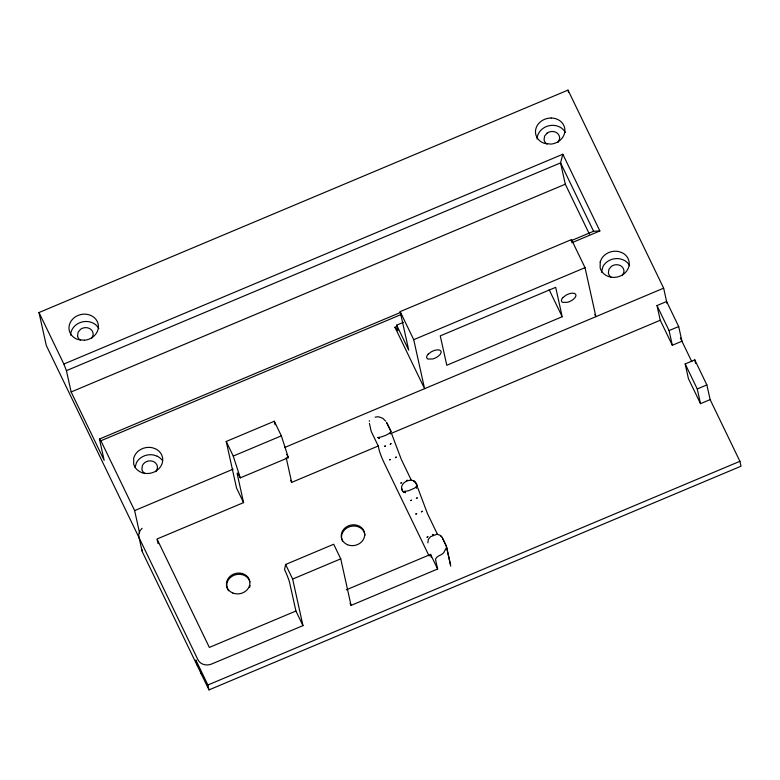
<?xml version="1.0" encoding="UTF-8"?>
<svg xmlns="http://www.w3.org/2000/svg" width="780" height="780" viewBox="0 0 780 780"><rect width="100%" height="100%" fill="white"/><g stroke="black" fill="none" stroke-linecap="round" stroke-linejoin="round"><path stroke-width="1.17" d="M417.076 485.803L417.066 486.681L417.095 485.716L414.677 488.095L408.652 490.708L403.162 491.615L403.933 492.2L403.162 491.615M390.458 432.364L390.341 433.953L390.916 431.515M416.578 486.642L416.51 488.163L416.627 486.574M414.833 481.825L417.076 485.511C414.843 474.64 396.708 482.586 402.831 491.498L401.729 488.475M441.002 536.026L441.909 537.118L440.047 535.226L436.966 534.251L430.609 536.659L428.317 539.35L427.908 542.851M135.067 467.366L136.559 462.442A14.82 13.016 -12.5 0 1 154.021 455.101L157.15 456.183M601.419 272.23L603.057 266.302A14.82 13.016 -12.5 0 1 620.519 258.96L623.649 260.032A14.82 13.016 -12.5 0 1 629.635 265.726M446.521 547.453L443.781 552.591A10.481 9.204 -12.5 0 1 439.861 555.341A5.245 2.457 -25.8 0 0 435.591 559.816L437.629 569L351.058 605.397L350.054 603.31M351.058 605.397L340.743 558.85L333.694 544.255L285.607 564.476L284.564 569.615A10.481 1.014 67.2 0 1 289.673 582.855L295.922 611.023L302.971 625.618L211.595 664.033A10.481 9.204 -12.5 0 1 197.945 659.743L46.303 345.491L39 312.536L568.015 90.1L663.643 288.171L667.036 303.469M39 312.536L63.862 364.036L562.828 154.235L560.567 162.883L565.295 184.197L589.407 234.127M91.553 338.481L93.083 335.078A7.868 6.913 -12.5 0 0 89.212 328.36A7.868 6.913 -12.5 0 0 80.535 329.316L78.088 332.299L77.571 335.887M155.873 471.695L157.404 468.302A7.868 6.913 -12.5 0 0 152.617 461.233A7.868 6.913 -12.5 0 0 143.422 463.885L142.409 465.523L141.901 469.111A7.868 6.913 -12.5 0 0 144.895 473.567M558.051 142.331L559.582 138.928A7.868 6.913 -12.5 0 0 555.711 132.21A7.868 6.913 -12.5 0 0 547.033 133.166M622.372 275.555L623.902 272.152A7.868 6.913 -12.5 0 0 620.032 265.434A7.868 6.913 -12.5 0 0 611.354 266.389L608.907 269.373L608.4 272.961A7.868 6.913 -12.5 0 0 611.393 277.417M390.409 432.432C387.299 435.386 379.353 437.824 377.588 437.482M547.033 133.175L544.586 136.149L544.069 139.737A7.868 6.913 -12.5 0 0 547.072 144.193M400.423 312.488L99.44 439.033L104.159 460.346L71.146 391.969L66.417 370.656L560.567 162.883L593.59 231.26L599.869 230.958L562.828 154.235M71.146 391.969L565.295 184.197M403.367 322.345L396.649 325.162L408.73 350.181L400.179 311.62L571.477 239.596L585.019 267.657L595.891 316.651L594.828 314.457M571.126 240.708L593.59 231.26M99.44 439.033L100.903 440.758L401.407 314.408M571.837 242.746L599.869 230.958M400.179 311.62L413.722 339.68L424.583 388.674L394.933 327.259L397.176 326.323M413.722 339.68L585.019 267.657M243.575 502.613L236.535 488.017L226.21 441.47L274.306 421.249L281.356 435.844L288.366 457.655L240.269 477.877A10.481 1.014 67.2 0 0 237.334 474.435L243.575 502.613L157.014 539.009L209.352 647.419L295.922 611.023M562.195 316.729L446.774 365.264L440.261 335.868L555.682 287.332L562.195 316.729L549.169 289.75M240.269 477.877L233.259 456.066L281.356 435.844M139.581 532.954L134.628 510.598L233.142 469.17M284.642 447.515L663.643 288.171M656.984 305.565L666.608 301.519L678.688 326.537L681.944 341.231L672.321 345.277L660.25 320.258L656.984 305.565L669.065 330.584L672.321 345.277M391.423 433.29L660.25 320.258M290.667 480.305L291.671 482.391L378.241 445.994L371.192 431.398L369.408 423.355M669.065 330.584L678.688 326.537M710.131 399.613L700.508 403.66L688.428 378.641L685.172 363.938L694.795 359.892L706.865 384.91L710.131 399.613L739.918 461.302L741 466.206L208.991 689.9L142.555 552.298A10.481 9.204 -12.5 0 1 141.755 549.198M700.508 403.66L697.252 388.957L706.865 384.91M302.971 625.618L292.646 579.072L340.743 558.85M346.232 589.865L430.579 554.404L437.629 569M208.991 689.9L207.899 684.996L739.918 461.302M142.038 472.69L145.304 473.431M378.3 437.482L379.343 438.575L378.407 437.473M404.469 491.692L405.522 492.784L404.586 491.683M394.933 327.259L397.878 330.7L396.649 325.162M385.759 421.18L382.775 418.285L378.768 416.832A10.481 9.204 -12.5 0 0 375.151 417.163M386.617 422.506L390.897 431.301M411.197 479.924L401.339 459.508L391.579 433.612M437.365 534.125L427.508 513.708L417.758 487.822M386.929 423.072L390.887 431.203M442.328 537.82L446.374 546.195L450.499 564.779M680.365 337.974L691.811 361.676M685.172 363.938L697.252 388.957M226.21 441.47L233.259 456.066M285.607 564.476L292.646 579.072M100.903 440.758L134.628 510.598M207.899 684.996L195.819 659.977L196.911 664.882M442.523 538.142L446.306 546.039M63.862 364.036L66.417 370.656M413.868 481.016L414.122 481.757L414.005 481.133M694.795 359.892L695.545 363.285M568.015 90.1L568.542 92.459M571.477 239.596L571.993 241.936M430.579 554.404L431.194 557.164M378.241 445.994L379.051 449.67A10.481 1.014 67.2 0 0 384.169 462.901L428.454 554.639A10.481 1.014 67.2 0 0 429.136 556.013M286.211 457.743L291.671 482.391M274.306 421.249L275.077 424.739M157.219 539.926L157.618 541.768M139.016 537.313L141.999 550.787M446.374 546.195L450.762 566.143M158.077 543.66A10.481 1.014 67.2 0 1 157.823 542.685M139.561 538.824A10.481 9.204 -12.5 0 1 142.106 528.323M369.262 421.249A5.245 2.457 -25.8 0 1 369.525 420.712M201.776 674.602A10.481 9.204 -12.5 0 1 200.938 673.218M342.41 540.998A11.797 10.354 -12.5 0 1 350.649 526.412A11.797 10.354 -12.5 0 1 364.952 535.382M250.078 585.458A11.797 10.354 -12.5 0 1 249.649 587.252M228.579 590.821A11.797 10.354 -12.5 0 1 233.912 575.328A11.797 10.354 -12.5 0 1 249.893 581.861M286.66 454.409A10.481 1.014 67.2 0 1 287.177 455.315M287.752 456.417A10.481 1.014 67.2 0 1 288.366 457.655M145.314 473.411A14.8 12.997 -12.5 0 0 161.801 464.373A14.8 12.997 -12.5 0 0 155.522 448.831L152.393 447.749A14.8 12.997 -12.5 0 0 134.95 455.091L133.721 457.997L133.653 464.032A14.8 12.997 -12.5 0 0 142.077 472.68M157.16 456.183A14.82 13.016 -12.5 0 1 162.055 460.132M80.574 340.343A7.868 6.913 -12.5 0 1 77.561 335.897M70.6 335.156A14.82 13.016 -12.5 0 1 82.378 321.906A14.82 13.016 -12.5 0 1 98.826 328.633M551.177 118.043A14.771 12.968 -12.5 0 0 537.108 125.755A14.81 13.006 -12.5 0 0 535.831 134.657A14.771 12.968 -12.5 0 0 544.216 143.315L550.885 144.105A14.752 12.948 -12.5 0 0 560.186 140.195A14.81 13.006 -12.5 0 0 564.096 126.068A14.81 13.006 -12.5 0 0 551.216 117.994M537.098 139.006A14.82 13.016 -12.5 0 1 548.876 125.765A14.82 13.016 -12.5 0 1 565.325 132.483M600.22 261.856L600.151 267.881A14.8 12.997 -12.5 0 0 608.566 276.539L611.803 277.29A14.8 12.997 -12.5 0 0 626.73 271.001L628.3 268.232A14.8 12.997 -12.5 0 0 622.021 252.691L618.891 251.608A14.8 12.997 -12.5 0 0 601.448 258.94L600.22 261.856M428.22 354.149L427.245 355.397A7.868 3.685 -25.8 0 0 428.054 359.073L432.812 358.946A7.868 3.685 -25.8 0 0 441.11 351.575A7.868 3.685 -25.8 0 0 431.243 351.848L428.22 354.149M563.014 297.482L562.039 298.721A7.868 3.685 -25.8 0 0 562.848 302.396L567.606 302.269A7.868 3.685 -25.8 0 0 575.913 294.898A7.868 3.685 -25.8 0 0 566.036 295.171L563.014 297.482M390.975 443.615L390.273 444.298L390.975 443.615M417.154 497.815L416.442 498.508L417.154 497.815M396.172 457.099L395.411 457.616L396.172 457.099M422.341 511.3L421.59 511.826L422.341 511.3M401.671 482.566L400.91 483.064L401.671 482.566M427.849 536.767L427.089 537.274L427.849 536.767M390.536 459.469L389.688 459.82L390.536 459.469M416.705 513.679L415.867 514.03L416.705 513.679M385.359 446.023L384.501 446.335L385.359 446.023M411.528 500.224L410.67 500.546L411.528 500.224M407.394 480.344L406.487 480.538L407.394 480.344M433.563 534.553L432.705 534.836L433.563 534.553M84.386 340.246L77.717 339.466A14.81 13.006 -12.5 0 1 71.165 320.98A14.81 13.006 -12.5 0 1 93.073 316.69A14.81 13.006 -12.5 0 1 93.678 336.356A14.752 12.948 -12.5 0 1 84.386 340.246M232.801 593.005A11.797 10.354 -12.5 0 0 249.893 582.416A11.797 10.354 -12.5 0 0 231.835 575.035A11.797 10.354 -12.5 0 0 232.801 593.005M347.578 544.742A11.797 10.354 -12.5 0 0 364.679 534.154A11.797 10.354 -12.5 0 0 346.622 526.773A11.797 10.354 -12.5 0 0 347.578 544.742"/></g></svg>
